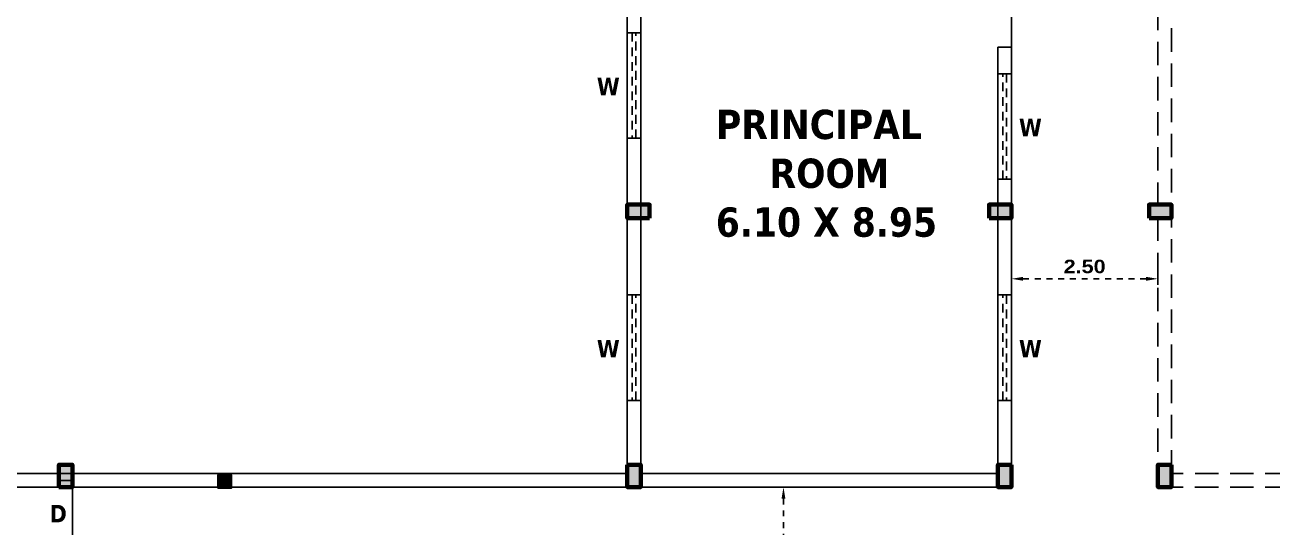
# Model space of a CAD drawing. Header units: metres. Extents: x 863 to 1571, y 626 to 804.
# Drawn here: x 923.83 to 945.12, y 676.44 to 685.01 of the extents above; entities that cross this region are included whole.
import ezdxf

# ---------------------------------------------------------------- set-up
doc = ezdxf.new("R2010")
doc.units = ezdxf.units.M
doc.header["$LTSCALE"] = 0.2
doc.header["$MEASUREMENT"] = 0
doc.header["$PDMODE"] = 2
doc.linetypes.add('DOT2', pattern=[0.125, 0, -0.125])
doc.linetypes.add('HIDDEN', pattern=[0.375, 0.25, -0.125])
doc.layers.get('0').update_dxf_attribs({"lineweight": 60})
doc.layers.add('BLK_1_FLR_0_BLT_UP_AREA', color=9, linetype='Continuous')
doc.layers.add('PATH_WAY', color=3, linetype='Continuous')
doc.styles.get("Standard").update_dxf_attribs({"font": 'ariblk.ttf', "height": 0.23})
doc.styles.add('TXT', font='txt.shx')
doc.dimstyles.get("Standard").update_dxf_attribs({"dimtxt": 0.23, "dimasz": 0.2, "dimexe": 0.12, "dimexo": 0.0625, "dimgap": 0.09, "dimtad": 1, "dimtih": 1, "dimtoh": 1, "dimzin": 1, "dimdsep": 46, "dimtxsty": 'Standard', "dimcen": 0.09, "dimazin": 0, "dimtfac": 1, "dimtix": 1, "dimtofl": 0, "dimtmove": 0, "dimatfit": 0, "dimfxl": 0, "dimtolj": 1, "dimtzin": 0, "dimarcsym": 0})

# ---------------------------------------------------------------- blocks, each defined once
blk = doc.blocks.new('A$C650768DD')
blk.add_hatch(color=4).paths.add_polyline_path([(0, 0), (0.23, 0), (0.23, 0.38), (0, 0.38)])
at = {"color": 1}
blk.add_lwpolyline([(0, 0), (0.23, 0), (0.23, 0.38), (0, 0.38)], close=True, dxfattribs=at)
blk = doc.blocks.new('*D42')
at = {"color": 0, "lineweight": -2}
for p, q in [((867.783, 662.36), (867.783, 662.11)), ((953.433, 662.36), (953.433, 662.11))]:
    blk.add_line(p, q, dxfattribs=at)
at = {"linetype": 'DOT2'}
blk.add_line((867.983, 662.21), (953.233, 662.21), dxfattribs=at)
at = {"lineweight": -2}
for points in [[(867.983, 662.243), (867.983, 662.177), (867.783, 662.21)], [(953.233, 662.243), (953.233, 662.177), (953.433, 662.21)]]:
    blk.add_solid(points, dxfattribs=at)
at = {"layer": 'Defpoints', "color": 0, "lineweight": -2}
for p in [(953.433, 677.12), (867.783, 664.94), (953.433, 662.21)]:
    blk.add_point(p, dxfattribs=at)
at = {"color": 0, "lineweight": -2, "insert": (910.608, 662.419), "char_height": 0.23, "attachment_point": 5}
blk.add_mtext('\\A1;85.65', dxfattribs=at)
blk = doc.blocks.new('*D402')
at = {"layer": 'Defpoints', "color": 0, "lineweight": -2}
for p in [(940.669, 681.259), (943.169, 681.259), (943.169, 680.674)]:
    blk.add_point(p, dxfattribs=at)
at = {"layer": 'PATH_WAY', "color": 4, "lineweight": -2}
for p, q in [((940.669, 680.824), (940.669, 680.574)), ((943.169, 680.824), (943.169, 680.574))]:
    blk.add_line(p, q, dxfattribs=at)
at = {"layer": 'PATH_WAY', "color": 4, "linetype": 'DOT2'}
blk.add_line((940.869, 680.674), (942.969, 680.674), dxfattribs=at)
at = {"layer": 'PATH_WAY', "color": 4, "lineweight": -2}
for points in [[(940.869, 680.707), (940.869, 680.641), (940.669, 680.674)], [(942.969, 680.707), (942.969, 680.641), (943.169, 680.674)]]:
    blk.add_solid(points, dxfattribs=at)
at = {"layer": 'PATH_WAY', "color": 4, "lineweight": -2, "insert": (941.919, 680.883), "char_height": 0.23, "attachment_point": 5}
blk.add_mtext('\\A1;2.50', dxfattribs=at)
blk = doc.blocks.new('*D403')
at = {"layer": 'Defpoints', "color": 0, "lineweight": -2}
for p in [(936.343, 677.12), (936.343, 674.62), (936.779, 674.62)]:
    blk.add_point(p, dxfattribs=at)
at = {"layer": 'PATH_WAY', "color": 4, "lineweight": -2}
for p, q in [((936.629, 677.12), (936.879, 677.12)), ((936.629, 674.62), (936.879, 674.62))]:
    blk.add_line(p, q, dxfattribs=at)
at = {"layer": 'PATH_WAY', "color": 4, "linetype": 'DOT2'}
for p, q in [((936.779, 676.92), (936.779, 676.079)), ((936.779, 674.82), (936.779, 675.661))]:
    blk.add_line(p, q, dxfattribs=at)
at = {"layer": 'PATH_WAY', "color": 4, "lineweight": -2}
for points in [[(936.746, 676.92), (936.812, 676.92), (936.779, 677.12)], [(936.746, 674.82), (936.812, 674.82), (936.779, 674.62)]]:
    blk.add_solid(points, dxfattribs=at)
at = {"layer": 'PATH_WAY', "color": 4, "lineweight": -2, "insert": (936.779, 675.87), "char_height": 0.23, "attachment_point": 5}
blk.add_mtext('\\A1;2.50', dxfattribs=at)

msp = doc.modelspace()

# ---------------------------------------------------------------- hatches: boundary and pattern name
at = {"lineweight": -2}
h = msp.add_hatch(color=256, dxfattribs=at)
h.dxf.hatch_style = 1
h.paths.add_polyline_path([(927.357, 677.33), (927.127, 677.33), (927.127, 677.1), (927.357, 677.1)])

# ---------------------------------------------------------------- linework, layer by layer
for p, q in [((934.113, 677.349), (934.113, 686.3)), ((940.669, 684.63), (940.439, 684.63)), ((919.681, 677.349), (934.113, 677.349)), ((927.357, 677.33), (927.357, 677.33)), ((924.413, 677.12), (924.413, 677.23)), ((924.643, 677.23), (924.413, 677.23)), ((924.643, 677.12), (924.643, 674.62))]:
    msp.add_line(p, q, dxfattribs=at)
for points in [[(872.713, 664.94), (868.013, 664.94), (868.013, 686.3), (868.013, 697.21), (953.203, 697.21), (953.203, 686.3), (955.849, 686.3), (955.849, 677.35), (953.203, 677.35), (953.203, 666.44), (919.911, 666.44), (919.911, 677.119), (934.343, 677.119), (934.343, 686.53), (878.693, 686.53), (878.692, 664.94), (876.853, 664.94)], [(934.113, 685.85), (934.113, 686.53), (940.669, 686.53), (940.669, 677.5)], [(940.669, 684.63), (940.669, 677.12), (934.113, 677.12), (934.113, 684.63)], [(940.439, 684.63), (940.439, 677.35), (934.343, 677.35), (934.343, 684.63)]]:
    msp.add_lwpolyline(points, dxfattribs=at)
at = {"linetype": 'HIDDEN', "lineweight": -2, "ltscale": 8}
for points in [[(953.202, 677.12), (943.169, 677.12), (943.169, 686.53), (953.203, 686.53)], [(953.203, 677.35), (943.399, 677.35), (943.399, 686.3), (953.203, 686.3)]]:
    msp.add_lwpolyline(points, dxfattribs=at)
at = {"lineweight": -2}
for points in [[(934.113, 683.072), (934.113, 684.872), (934.343, 684.872), (934.343, 683.072)], [(940.669, 682.374), (940.669, 684.174), (940.439, 684.174), (940.439, 682.374)], [(934.113, 678.598), (934.113, 680.398), (934.343, 680.398), (934.343, 678.598)], [(940.669, 678.598), (940.669, 680.398), (940.439, 680.398), (940.439, 678.598)], [(927.127, 677.1), (927.357, 677.1), (927.357, 677.33), (927.127, 677.33)]]:
    msp.add_lwpolyline(points, close=True, dxfattribs=at)
at = {"linetype": 'HIDDEN', "lineweight": -2, "ltscale": 3}
for points in [[(934.261, 683.072), (934.261, 684.872), (934.195, 684.872), (934.195, 683.072)], [(940.521, 682.374), (940.521, 684.174), (940.587, 684.174), (940.587, 682.374)], [(934.261, 678.598), (934.261, 680.398), (934.195, 680.398), (934.195, 678.598)], [(940.521, 678.598), (940.521, 680.398), (940.587, 680.398), (940.587, 678.598)]]:
    msp.add_lwpolyline(points, close=True, dxfattribs=at)
at = {"layer": 'BLK_1_FLR_0_BLT_UP_AREA', "color": 26, "lineweight": -2}
msp.add_lwpolyline([(867.783, 664.71), (867.783, 697.44), (953.433, 697.44), (953.433, 686.53), (956.079, 686.53), (956.079, 677.12), (953.433, 677.12), (953.433, 666.21), (919.679, 666.21), (919.681, 677.349), (934.113, 677.349), (934.113, 686.3), (878.923, 686.3), (878.922, 664.71)], close=True, dxfattribs=at)

# ---------------------------------------------------------------- block references
at = {"lineweight": -2}
for p, rotation in [((934.493, 681.71), 90), ((940.669, 677.5), 180), ((943.399, 677.5), 180)]:
    msp.add_blockref('A$C650768DD', p, dxfattribs=dict(at, rotation=rotation))
at = {"lineweight": -2, "xscale": -1}
for p, rotation in [((940.289, 681.71), 270), ((943.019, 681.71), 270), ((934.113, 677.5), 180)]:
    msp.add_blockref('A$C650768DD', p, dxfattribs=dict(at, rotation=rotation))
at = {"lineweight": -2}
msp.add_blockref('A$C650768DD', (924.413, 677.12), dxfattribs=at)

# ---------------------------------------------------------------- texts
at = {"lineweight": -2, "style": 'TXT'}
for s, insert, char_height, width, attachment_point in [('{\\fTahoma|b1|i0|c0|p34;W}', (933.594, 683.805), 0.3, 35.65845, 7), ('{\\fTahoma|b1|i0|c0|p34;\\W4.79503; \\W1;PRINCIPAL  \\P{\\W9.243368; }ROOM\\P{\\W4.782534; }6.10 X 8.95}', (934.642, 681.383), 0.5, 5.79384, 7), ('{\\fTahoma|b1|i0|c0|p34;W}', (941.188, 683.106), 0.3, 35.65845, 9), ('{\\fTahoma|b1|i0|c0|p34;W}', (933.594, 679.331), 0.3, 35.65845, 7), ('{\\fTahoma|b1|i0|c0|p34;W}', (941.188, 679.331), 0.3, 35.65845, 9), ('{\\fTahoma|b1|i0|c0|p34;D}', (924.254, 676.816), 0.3, 35.65845, 1)]:
    msp.add_mtext(s, dxfattribs=dict(at, insert=insert, char_height=char_height, width=width, attachment_point=attachment_point))

# ---------------------------------------------------------------- dimensions: what is measured, and where the dimension line sits
at = {"lineweight": -2}
dim = msp.add_linear_dim(base=(953.433, 662.21), p1=(867.783, 664.94), p2=(953.433, 677.12), dimstyle='Standard', override={"dimtxt": 0.21, "dimexe": 0.1, "dimclrd": 256, "dimfxl": 0.15, "dimlwd": 65535, "dimarcsym": 2}, dxfattribs=at)
dim.commit()
dim.dimension.update_dxf_attribs({"geometry": '*D42', "text_midpoint": (910.608, 662.419)})
at = {"layer": 'PATH_WAY', "color": 4, "lineweight": -2}
dim = msp.add_linear_dim(base=(943.169, 680.674), p1=(940.669, 681.259), p2=(943.169, 681.259), dimstyle='Standard', override={"dimexe": 0.1, "dimclrd": 4, "dimclre": 4, "dimclrt": 4, "dimfxl": 0.15, "dimlwd": 65535, "dimarcsym": 2}, dxfattribs=at)
dim.commit()
dim.dimension.update_dxf_attribs({"geometry": '*D402', "text_midpoint": (941.919, 680.883)})
dim = msp.add_linear_dim(base=(936.779, 674.62), p1=(936.343, 677.12), p2=(936.343, 674.62), angle=90, dimstyle='Standard', override={"dimexe": 0.1, "dimclrd": 4, "dimclre": 4, "dimclrt": 4, "dimfxl": 0.15, "dimlwd": 65535, "dimarcsym": 2}, dxfattribs=at)
dim.commit()
dim.dimension.update_dxf_attribs({"geometry": '*D403', "text_midpoint": (936.779, 675.87)})

doc.saveas('drawing.dxf')
